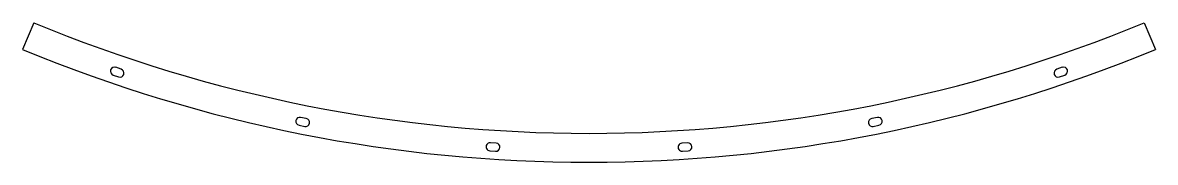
# Model space of a CAD drawing. Header units: millimetres. Extents: x 4662 to 6623, y -1598 to -1357.
import ezdxf

# ---------------------------------------------------------------- set-up
doc = ezdxf.new("R2010")
doc.units = ezdxf.units.MM

msp = doc.modelspace()

# ---------------------------------------------------------------- linework, layer by layer
for p, q in [((4681.3, -1356.5), (4662.1, -1402.7)), ((6603.9, -1356.5), (6623, -1402.7)), ((4818.8, -1446.9), (4828.3, -1450.1)), ((4832.8, -1436.9), (4823.3, -1433.6)), ((6461.8, -1433.6), (6452.4, -1436.9)), ((6456.9, -1450.1), (6466.3, -1446.9)), ((5153.1, -1522), (5143.3, -1520.1)), ((6141.8, -1520.1), (6132, -1522)), ((5140.6, -1533.8), (5150.4, -1535.7)), ((6134.8, -1535.7), (6144.6, -1533.8)), ((5481.8, -1564.6), (5471.9, -1564)), ((5813.3, -1564), (5803.3, -1564.6)), ((5470.9, -1577.9), (5480.9, -1578.6)), ((5804.2, -1578.6), (5814.2, -1577.9))]:
    msp.add_line(p, q)
for centre, radius, start, end in [((5642.6, 964.3), 2512, 247.5, 292.5), ((5642.6, 964.3), 2562, 247.5, 292.5), ((4821.1, -1440.3), 7, 71.25, 251.25), ((4830.5, -1443.5), 7, 251.25, 71.25), ((6454.6, -1443.5), 7, 108.75, 288.75), ((6464.1, -1440.3), 7, 288.75, 108.75), ((5142, -1526.9), 7, 78.75, 258.75), ((5151.8, -1528.9), 7, 258.75, 78.75), ((6133.4, -1528.9), 7, 101.25, 281.25), ((6143.2, -1526.9), 7, 281.25, 101.25), ((5471.4, -1571), 7, 86.25, 266.25), ((5481.4, -1571.6), 7, 266.25, 86.25), ((5803.8, -1571.6), 7, 93.75, 273.75), ((5813.8, -1571), 7, 273.75, 93.75)]:
    msp.add_arc(centre, radius, start, end)

doc.saveas('drawing.dxf')
